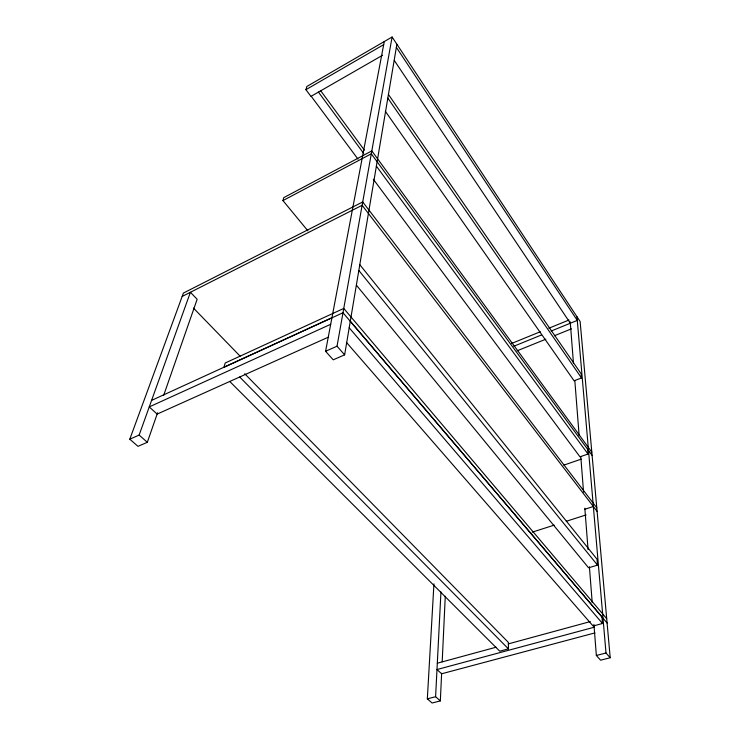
<?xml version="1.0" encoding="UTF-8"?>
<svg xmlns="http://www.w3.org/2000/svg" width="740" height="740" viewBox="0 0 740 740"><rect width="100%" height="100%" fill="white"/><g stroke="black" fill="none" stroke-linecap="round" stroke-linejoin="round"><path stroke-width="1.11" d="M433.945 583.869L427.332 698.847L432.095 703L440.337 700.91L441.641 673.298M442.187 661.791L445.276 596.218M440.337 700.91L435.601 696.719L440.957 591.908M384.282 41.532L325.582 351.278L333.222 359.825L344.637 354.839L396.881 44.243M344.637 354.839L337.033 346.2L392.098 37L306.878 86.469L305.935 89.679L310.957 96.404L382.562 55.278M307.914 230.862L282.948 200.586L283.781 197.626L371.813 150.904L591.815 452.168M596.791 507.834L362.72 201.955L183.418 293.058L129.796 439.19L138.001 446.35L147.315 442.289L157.583 412.809M163.669 395.345L197.145 299.284L190.411 292.272L139.138 435.065L129.796 439.19M305.935 89.679L383.699 44.641M282.948 200.586L371.295 153.809L592.102 455.378M182.169 296.453L362.128 205.285L597.106 511.405M151.58 400.396L331.936 317.747M330.697 324.286L149.249 406.907L157.139 414.104L328.615 337.042M325.582 351.278L337.033 346.2M511.599 343.471L540.293 331.742M548.793 328.264L568.986 320.004M513.782 346.264L541.523 334.961M551.124 331.058L577.283 320.401L396.363 47.351M517.103 350.815L545.852 339.188M554.362 335.747L571.4 328.856M388.435 94.461L581.15 373.802L581.501 377.955L574.083 380.786L385.346 111.278M587.597 449.18L588.013 454.036L579.975 456.821L373.339 179.265M563.862 465.127L581.233 459.124M584.905 509.24L593.36 506.512M532.153 532.18L554.168 525.141M566.285 521.265L586.099 514.929M359.797 264.707L597.014 559.181L597.522 565.138L588.577 567.793L356.44 285.233M437.312 663.216L496.068 647.223M508.26 643.911L590.307 621.582M244.727 373.756L508.389 642.422L508.435 648.869L499.768 651.209L229.751 381.47M350.288 321.234L601.953 616.901L602.517 623.478L593.091 626.022L346.403 342.352M594.146 627.243L436.989 669.552L441.623 673.779L594.951 632.894M427.332 698.847L435.601 696.719M596.357 655.483L606.005 653.004L610.204 657.758L600.584 660.2L596.357 655.483L593.924 624.394M139.138 435.065L147.315 442.289M239.686 377.002L508.435 648.869M193.436 308.053L240.102 356.144M349.188 327.792L602.517 623.478M607.087 623.006L342.99 312.752L223.933 367.308L225.21 362.998L343.758 308.441L606.698 618.668M358.826 270.461L597.522 565.138M311.198 96.265L358.003 159.128M318.45 92.102L363.71 153.467M376.382 166.121L588.013 454.036M320.697 90.742L364.376 150.146M387.825 98.106L581.501 377.955M394.309 60.477L570.337 323.232M392.098 37L580.132 321.521L610.204 657.758M576.969 316.739L606.005 653.004M570.226 321.872L573.472 363.285M574.823 380.536L579.152 435.758M580.771 456.469L583.564 492.128M584.822 508.232L588.069 549.644M589.41 566.812L592.213 602.563"/></g></svg>
